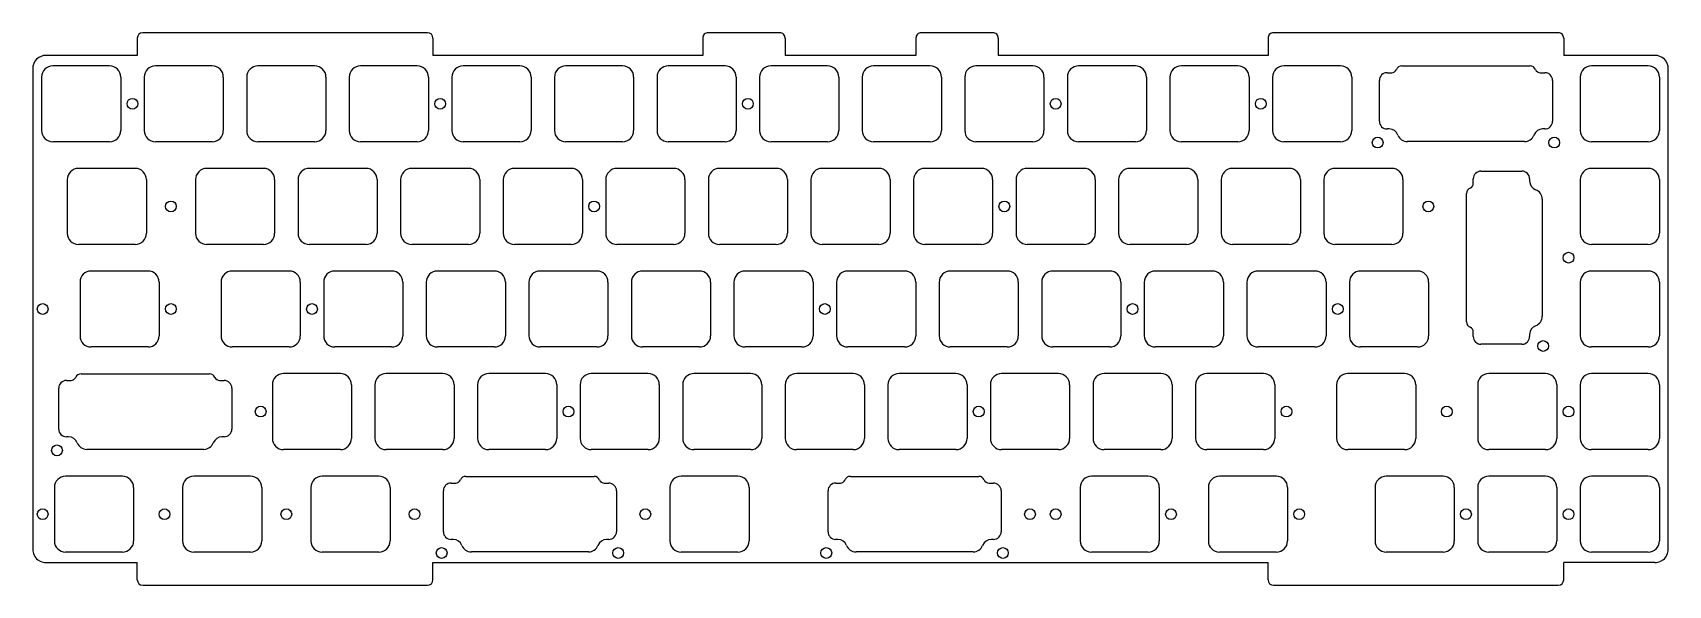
# Model space of a CAD drawing. Header units: millimetres. Extents: x -9 to 295, y -89 to 13.
import ezdxf

# ---------------------------------------------------------------- set-up
doc = ezdxf.new("R2010")
doc.units = ezdxf.units.MM
doc.header["$MEASUREMENT"] = 0
doc.layers.add('BLACK', color=7, linetype='CONTINUOUS')
doc.layers.add('Edge.Cuts', color=53, linetype='CONTINUOUS')

msp = doc.modelspace()

# ---------------------------------------------------------------- linework, layer by layer
at = {"layer": 'BLACK', "linetype": 'Continuous'}
for p, q in [((245.247375, 7.0276), (269.102575, 7.0276)), ((245.247375, 7.027589), (245.247375, 7.0276)), ((241.099485, -3.25044), (241.099485, 4.3503)), ((242.536512, 5.77544), (243.390075, 5.77544)), ((243.390075, 5.775452), (243.390075, 5.77544)), ((270.959775, 5.77544), (271.825375, 5.77544)), ((273.250365, 4.35044), (273.250365, -3.2504)), ((242.928575, -4.67544), (242.524475, -4.67544)), ((271.813458, -4.67544), (271.421325, -4.67544)), ((268.050425, -7.01191), (246.299575, -7.01191)), ((258.54331, -14.790225), (258.54331, -13.924625)), ((259.96831, -12.499635), (267.56915, -12.499635)), ((268.99419, -13.936542), (268.99419, -14.328675)), ((257.29115, -40.502625), (257.29115, -16.647425)), ((271.33066, -17.699575), (271.33066, -39.450425)), ((-0.20625, -33.125), (-0.20625, -43.075001)), ((12.41875, -31.05), (1.868749, -31.05)), ((14.49375, -33.125), (14.49375, -43.075)), ((235.5375, -33.125), (235.5375, -43.075001)), ((248.1625, -31.05), (237.612499, -31.05)), ((250.2375, -33.125), (250.2375, -43.075)), ((257.291161, -40.502625), (257.29115, -40.502625)), ((258.543298, -42.359925), (258.54331, -42.359925)), ((258.54331, -43.213488), (258.54331, -42.359925)), ((12.41875, -45.15), (1.86875, -45.15)), ((248.1625, -45.15), (237.6125, -45.15)), ((267.56919, -44.650515), (259.96845, -44.650515)), ((268.99419, -42.821425), (268.99419, -43.225525)), ((-2.732238, -51.37456), (-1.878675, -51.37456)), ((-1.878675, -51.374548), (-1.878675, -51.37456)), ((-0.021375, -50.1224), (23.833825, -50.1224)), ((-0.021375, -50.122411), (-0.021375, -50.1224)), ((25.691025, -51.37456), (26.556625, -51.37456)), ((-4.169265, -60.40044), (-4.169265, -52.7997)), ((27.981615, -52.79956), (27.981615, -60.4004)), ((-2.340175, -61.82544), (-2.744275, -61.82544)), ((26.544708, -61.82544), (26.152575, -61.82544)), ((22.781675, -64.16191), (1.030825, -64.16191)), ((7.65625, -69.15), (-2.893751, -69.15)), ((31.46875, -69.15), (20.918749, -69.15)), ((55.28125, -69.15), (44.731249, -69.15)), ((71.416125, -69.1724), (95.271325, -69.1724)), ((71.416125, -69.172411), (71.416125, -69.1724)), ((121.95625, -69.15), (111.406249, -69.15)), ((142.853625, -69.1724), (166.708825, -69.1724)), ((142.853625, -69.172411), (142.853625, -69.1724)), ((198.15625, -69.15), (187.606249, -69.15)), ((221.96875, -69.15), (211.418749, -69.15)), ((-4.96875, -71.225), (-4.96875, -81.175001)), ((9.73125, -71.225), (9.73125, -81.175)), ((18.84375, -71.225), (18.84375, -81.175001)), ((33.54375, -71.225), (33.54375, -81.175)), ((42.65625, -71.225), (42.65625, -81.175001)), ((57.35625, -71.225), (57.35625, -81.175)), ((67.268235, -79.45044), (67.268235, -71.8497)), ((68.705262, -70.42456), (69.558825, -70.42456)), ((69.558825, -70.424548), (69.558825, -70.42456)), ((97.128525, -70.42456), (97.994125, -70.42456)), ((99.419115, -71.84956), (99.419115, -79.4504)), ((109.33125, -71.225), (109.33125, -81.175001)), ((124.03125, -71.225), (124.03125, -81.175)), ((138.705735, -79.45044), (138.705735, -71.8497)), ((140.142762, -70.42456), (140.996325, -70.42456)), ((140.996325, -70.424548), (140.996325, -70.42456)), ((168.566025, -70.42456), (169.431625, -70.42456)), ((170.856615, -71.84956), (170.856615, -79.4504)), ((185.53125, -71.225), (185.53125, -81.175001)), ((200.23125, -71.225), (200.23125, -81.175)), ((209.34375, -71.225), (209.34375, -81.175001)), ((224.04375, -71.225), (224.04375, -81.175)), ((69.097325, -80.87544), (68.693225, -80.87544)), ((97.982208, -80.87544), (97.590075, -80.87544)), ((140.534825, -80.87544), (140.130725, -80.87544)), ((169.419708, -80.87544), (169.027575, -80.87544)), ((7.65625, -83.25), (-2.89375, -83.25)), ((31.46875, -83.25), (20.91875, -83.25)), ((55.28125, -83.25), (44.73125, -83.25)), ((94.219175, -83.21191), (72.468325, -83.21191)), ((121.95625, -83.25), (111.40625, -83.25)), ((165.656675, -83.21191), (143.905825, -83.21191)), ((198.15625, -83.25), (187.60625, -83.25)), ((221.96875, -83.25), (211.41875, -83.25))]:
    msp.add_line(p, q, dxfattribs=at)
at = {"layer": 'BLACK'}
for centre in [(240.775, -7.2), (273.575, -7.2), (233.3625, -38.1), (271.51875, -44.975), (-4.49375, -64.35), (176.212474, -76.2), (180.975024, -76.2), (202.405138, -76.2), (66.94375, -83.4), (99.74375, -83.4), (138.38125, -83.4), (171.18125, -83.4)]:
    msp.add_circle(centre, 1, dxfattribs=at)
for centre, radius, start, end in [((243.390124, 6.703829), 0.928376, 269.99697591, 337.97782841), ((245.247274, 5.952649), 1.07494, 89.99461656, 157.97750247), ((269.10254, 5.95261), 1.07499, 22.02370504, 89.99813454), ((270.9598, 6.7039), 0.92846, 202.02452102, 269.99845724), ((242.524567, 4.350408), 1.425082, 89.51974267, 180.00434217), ((271.8254, 4.3505), 1.42494, 359.99758749, 90.00100523), ((242.524486, -3.250439), 1.425001, 180.00004021, 269.99955772), ((242.928551, -6.400348), 1.724908, 20.54547839, 89.9992028), ((246.299462, -5.136915), 1.874995, 200.54692151, 270.00345303), ((268.05034, -5.13683), 1.875082, 270.0025973, 339.45098232), ((271.42133, -6.40038), 1.724936, 90.00016608, 159.45408213), ((271.82524, -3.25036), 1.425125, 269.52631186, 359.99839184), ((257.61485, -14.7902), 0.92846, 292.02452102, 359.99845724), ((259.96825, -13.9246), 1.42494, 89.99758749, 180.00100523), ((267.56911, -13.92476), 1.425125, 359.52631186, 89.99839184), ((270.71913, -14.32867), 1.724936, 180.00016608, 249.45408213), ((258.36614, -16.64746), 1.07499, 112.02370504, 179.99813454), ((269.45558, -17.69966), 1.875082, 0.0025973, 69.45098232), ((1.868754, -33.125004), 2.075004, 90.00013806, 179.99988955), ((12.41875, -33.125), 2.075, 0, 90), ((237.612504, -33.125004), 2.075004, 90.00013806, 179.99988955), ((248.1625, -33.125), 2.075, 0, 90), ((269.455665, -39.450538), 1.874995, 290.54692151, 0.00345303), ((258.366101, -40.502726), 1.07494, 179.99461656, 247.97750247), ((257.614921, -42.359876), 0.928376, 359.99697591, 67.97782841), ((270.719098, -42.821449), 1.724908, 110.54547839, 179.9992028), ((1.868752, -43.074998), 2.075002, 180.00008284, 269.99994478), ((12.41875, -43.075), 2.075, 270, 0), ((237.612502, -43.074998), 2.075002, 180.00008284, 269.99994478), ((248.1625, -43.075), 2.075, 270, 0), ((259.968342, -43.225433), 1.425082, 179.51974267, 270.00434217), ((267.569189, -43.225514), 1.425001, 270.00004021, 359.99955772), ((-2.744183, -52.799592), 1.425082, 89.51974267, 180.00434217), ((-1.878626, -50.446171), 0.928376, 269.99697591, 337.97782841), ((-0.021476, -51.197351), 1.07494, 89.99461656, 157.97750247), ((23.83379, -51.19739), 1.07499, 22.02370504, 89.99813454), ((25.69105, -50.4461), 0.92846, 202.02452102, 269.99845724), ((26.55665, -52.7995), 1.42494, 359.99758749, 90.00100523), ((-2.744264, -60.400439), 1.425001, 180.00004021, 269.99955772), ((26.55649, -60.40036), 1.425125, 269.52631186, 359.99839184), ((-2.340199, -63.550348), 1.724908, 20.54547839, 89.9992028), ((1.030712, -62.286915), 1.874995, 200.54692151, 270.00345303), ((22.78159, -62.28683), 1.875082, 270.0025973, 339.45098232), ((26.15258, -63.55038), 1.724936, 90.00016608, 159.45408213), ((-2.893746, -71.225004), 2.075004, 90.00013806, 179.99988955), ((7.65625, -71.225), 2.075, 0, 90), ((20.918754, -71.225004), 2.075004, 90.00013806, 179.99988955), ((31.46875, -71.225), 2.075, 0, 90), ((44.731254, -71.225004), 2.075004, 90.00013806, 179.99988955), ((55.28125, -71.225), 2.075, 0, 90), ((69.558874, -69.496171), 0.928376, 269.99697591, 337.97782841), ((71.416024, -70.247351), 1.07494, 89.99461656, 157.97750247), ((95.27129, -70.24739), 1.07499, 22.02370504, 89.99813454), ((97.12855, -69.4961), 0.92846, 202.02452102, 269.99845724), ((111.406254, -71.225004), 2.075004, 90.00013806, 179.99988955), ((121.95625, -71.225), 2.075, 0, 90), ((140.996374, -69.496171), 0.928376, 269.99697591, 337.97782841), ((142.853524, -70.247351), 1.07494, 89.99461656, 157.97750247), ((166.70879, -70.24739), 1.07499, 22.02370504, 89.99813454), ((168.56605, -69.4961), 0.92846, 202.02452102, 269.99845724), ((187.606254, -71.225004), 2.075004, 90.00013806, 179.99988955), ((198.15625, -71.225), 2.075, 0, 90), ((211.418754, -71.225004), 2.075004, 90.00013806, 179.99988955), ((221.96875, -71.225), 2.075, 0, 90), ((68.693317, -71.849592), 1.425082, 89.51974267, 180.00434217), ((97.99415, -71.8495), 1.42494, 359.99758749, 90.00100523), ((140.130817, -71.849592), 1.425082, 89.51974267, 180.00434217), ((169.43165, -71.8495), 1.42494, 359.99758749, 90.00100523), ((-2.893748, -81.174998), 2.075002, 180.00008284, 269.99994478), ((7.65625, -81.175), 2.075, 270, 0), ((20.918752, -81.174998), 2.075002, 180.00008284, 269.99994478), ((31.46875, -81.175), 2.075, 270, 0), ((44.731252, -81.174998), 2.075002, 180.00008284, 269.99994478), ((55.28125, -81.175), 2.075, 270, 0), ((68.693236, -79.450439), 1.425001, 180.00004021, 269.99955772), ((69.097301, -82.600348), 1.724908, 20.54547839, 89.9992028), ((72.468212, -81.336915), 1.874995, 200.54692151, 270.00345303), ((94.21909, -81.33683), 1.875082, 270.0025973, 339.45098232), ((97.59008, -82.60038), 1.724936, 90.00016608, 159.45408213), ((97.99399, -79.45036), 1.425125, 269.52631186, 359.99839184), ((111.406252, -81.174998), 2.075002, 180.00008284, 269.99994478), ((121.95625, -81.175), 2.075, 270, 0), ((140.130736, -79.450439), 1.425001, 180.00004021, 269.99955772), ((140.534801, -82.600348), 1.724908, 20.54547839, 89.9992028), ((143.905712, -81.336915), 1.874995, 200.54692151, 270.00345303), ((165.65659, -81.33683), 1.875082, 270.0025973, 339.45098232), ((169.02758, -82.60038), 1.724936, 90.00016608, 159.45408213), ((169.43149, -79.45036), 1.425125, 269.52631186, 359.99839184), ((187.606252, -81.174998), 2.075002, 180.00008284, 269.99994478), ((198.15625, -81.175), 2.075, 270, 0), ((211.418752, -81.174998), 2.075002, 180.00008284, 269.99994478), ((221.96875, -81.175), 2.075, 270, 0)]:
    msp.add_arc(centre, radius, start, end, dxfattribs=at)
at = {"layer": 'Edge.Cuts', "linetype": 'Continuous'}
for p, q in [((10.426773, 12.2), (10.426773, 9)), ((64.326773, 13.2), (11.426773, 13.2)), ((65.326773, 12.2), (65.326773, 9)), ((115.426773, 12.2), (115.426773, 9)), ((129.726773, 13.2), (116.426773, 13.2)), ((130.726773, 12.2), (130.726773, 9)), ((155.026773, 12.2), (155.026773, 9)), ((169.326773, 13.2), (156.026773, 13.2)), ((170.326773, 12.2), (170.326773, 9)), ((220.426773, 12.2), (220.426773, 9)), ((274.326773, 13.2), (221.426773, 13.2)), ((275.326773, 12.2), (275.326773, 9)), ((-8.998227, 6.5), (-8.998227, -82.7)), ((10.426773, 9), (-6.498227, 9)), ((5.276136, 7.049999), (-5.27386, 7.049999)), ((24.326136, 7.049999), (13.776136, 7.049999)), ((43.376136, 7.049999), (32.826136, 7.049999)), ((62.426136, 7.049999), (51.876136, 7.049999)), ((115.426773, 9), (65.326773, 9)), ((81.476136, 7.049999), (70.926136, 7.049999)), ((100.526136, 7.049999), (89.976136, 7.049999)), ((119.576136, 7.049999), (109.026136, 7.049999)), ((138.626136, 7.049999), (128.076136, 7.049999)), ((155.026773, 9), (130.726773, 9)), ((157.676136, 7.049999), (147.126136, 7.049999)), ((176.726136, 7.049999), (166.176136, 7.049999)), ((220.426773, 9), (170.326773, 9)), ((195.776136, 7.049999), (185.226136, 7.049999)), ((214.826136, 7.049999), (204.276136, 7.049999)), ((233.876136, 7.049999), (223.326136, 7.049999)), ((292.251773, 9), (275.326773, 9)), ((291.026136, 7.049999), (280.476136, 7.049999)), ((294.751773, -82.7), (294.751773, 6.5)), ((-7.348864, 4.974994), (-7.348864, -4.974999)), ((7.351136, 4.974999), (7.351136, -4.975001)), ((11.701136, 4.974999), (11.701136, -4.975001)), ((26.401136, 4.974999), (26.401136, -4.975001)), ((30.751136, 4.974999), (30.751136, -4.975001)), ((45.451136, 4.974999), (45.451136, -4.975001)), ((49.801136, 4.974999), (49.801136, -4.975001)), ((64.501136, 4.974999), (64.501136, -4.975001)), ((68.851136, 4.974999), (68.851136, -4.975001)), ((83.551136, 4.974999), (83.551136, -4.975001)), ((87.901136, 4.974999), (87.901136, -4.975001)), ((102.601136, 4.974999), (102.601136, -4.975001)), ((106.951136, 4.974999), (106.951136, -4.975001)), ((121.651136, 4.974999), (121.651136, -4.975001)), ((126.001136, 4.974999), (126.001136, -4.975001)), ((140.701136, 4.974999), (140.701136, -4.975001)), ((145.051136, 4.974999), (145.051136, -4.975001)), ((159.751136, 4.974999), (159.751136, -4.975001)), ((164.101136, 4.974999), (164.101136, -4.975001)), ((178.801136, 4.974999), (178.801136, -4.975001)), ((183.151136, 4.974999), (183.151136, -4.975001)), ((197.851136, 4.974999), (197.851136, -4.975001)), ((202.201136, 4.974999), (202.201136, -4.975001)), ((216.901136, 4.974999), (216.901136, -4.975001)), ((221.251136, 4.974999), (221.251136, -4.975001)), ((235.951136, 4.974999), (235.951136, -4.975001)), ((278.401136, 4.974999), (278.401136, -4.975001)), ((293.101136, 4.974999), (293.101136, -4.975001)), ((5.276136, -7.050001), (-5.273862, -7.050001)), ((24.326136, -7.050001), (13.776136, -7.050001)), ((43.376136, -7.050001), (32.826136, -7.050001)), ((62.426136, -7.050001), (51.876136, -7.050001)), ((81.476136, -7.050001), (70.926136, -7.050001)), ((100.526136, -7.050001), (89.976136, -7.050001)), ((119.576136, -7.050001), (109.026136, -7.050001)), ((138.626136, -7.050001), (128.076136, -7.050001)), ((157.676136, -7.050001), (147.126136, -7.050001)), ((176.726136, -7.050001), (166.176136, -7.050001)), ((195.776136, -7.050001), (185.226136, -7.050001)), ((214.826136, -7.050001), (204.276136, -7.050001)), ((233.876136, -7.050001), (223.326136, -7.050001)), ((291.026136, -7.050001), (280.476136, -7.050001)), ((10.038636, -12.000001), (-0.51136, -12.000001)), ((33.851136, -12.000001), (23.301136, -12.000001)), ((52.901136, -12.000001), (42.351136, -12.000001)), ((71.951136, -12.000001), (61.401136, -12.000001)), ((91.001136, -12.000001), (80.451136, -12.000001)), ((110.051136, -12.000001), (99.501136, -12.000001)), ((129.101136, -12.000001), (118.551136, -12.000001)), ((148.151136, -12.000001), (137.601136, -12.000001)), ((167.201136, -12.000001), (156.651136, -12.000001)), ((186.251136, -12.000001), (175.701136, -12.000001)), ((205.301136, -12.000001), (194.751136, -12.000001)), ((224.351136, -12.000001), (213.801136, -12.000001)), ((243.401136, -12.000001), (232.851136, -12.000001)), ((291.026136, -12.000001), (280.476136, -12.000001)), ((-2.586364, -14.075005), (-2.586364, -24.024999)), ((12.113636, -14.075001), (12.113636, -24.025001)), ((21.226136, -14.075001), (21.226136, -24.025001)), ((35.926136, -14.075001), (35.926136, -24.025001)), ((40.276136, -14.075001), (40.276136, -24.025001)), ((54.976136, -14.075001), (54.976136, -24.025001)), ((59.326136, -14.075001), (59.326136, -24.025001)), ((74.026136, -14.075001), (74.026136, -24.025001)), ((78.376136, -14.075001), (78.376136, -24.025001)), ((93.076136, -14.075001), (93.076136, -24.025001)), ((97.426136, -14.075001), (97.426136, -24.025001)), ((112.126136, -14.075001), (112.126136, -24.025001)), ((116.476136, -14.075001), (116.476136, -24.025001)), ((131.176136, -14.075001), (131.176136, -24.025001)), ((135.526136, -14.075001), (135.526136, -24.025001)), ((150.226136, -14.075001), (150.226136, -24.025001)), ((154.576136, -14.075001), (154.576136, -24.025001)), ((169.276136, -14.075001), (169.276136, -24.025001)), ((173.626136, -14.075001), (173.626136, -24.025001)), ((188.326136, -14.075001), (188.326136, -24.025001)), ((192.676136, -14.075001), (192.676136, -24.025001)), ((207.376136, -14.075001), (207.376136, -24.025001)), ((211.726136, -14.075001), (211.726136, -24.025001)), ((226.426136, -14.075001), (226.426136, -24.025001)), ((230.776136, -14.075001), (230.776136, -24.025001)), ((245.476136, -14.075001), (245.476136, -24.025001)), ((278.401136, -14.075001), (278.401136, -24.025001)), ((293.101136, -14.075001), (293.101136, -24.025001)), ((10.038636, -26.100001), (-0.511361, -26.100001)), ((33.851136, -26.100001), (23.301136, -26.100001)), ((52.901136, -26.100001), (42.351136, -26.100001)), ((71.951136, -26.100001), (61.401136, -26.100001)), ((91.001136, -26.100001), (80.451136, -26.100001)), ((110.051136, -26.100001), (99.501136, -26.100001)), ((129.101136, -26.100001), (118.551136, -26.100001)), ((148.151136, -26.100001), (137.601136, -26.100001)), ((167.201136, -26.100001), (156.651136, -26.100001)), ((186.251136, -26.100001), (175.701136, -26.100001)), ((205.301136, -26.100001), (194.751136, -26.100001)), ((224.351136, -26.100001), (213.801136, -26.100001)), ((243.401136, -26.100001), (232.851136, -26.100001)), ((291.026136, -26.100001), (280.476136, -26.100001)), ((25.988636, -33.125001), (25.988636, -43.075001)), ((38.613636, -31.050001), (28.063636, -31.050001)), ((40.688636, -33.125001), (40.688636, -43.075001)), ((45.038636, -33.125001), (45.038636, -43.075001)), ((57.663636, -31.050001), (47.113636, -31.050001)), ((59.738636, -33.125001), (59.738636, -43.075001)), ((64.088636, -33.125001), (64.088636, -43.075001)), ((76.713636, -31.050001), (66.163636, -31.050001)), ((78.788636, -33.125001), (78.788636, -43.075001)), ((83.138636, -33.125001), (83.138636, -43.075001)), ((95.763636, -31.050001), (85.213636, -31.050001)), ((97.838636, -33.125001), (97.838636, -43.075001)), ((102.188636, -33.125001), (102.188636, -43.075001)), ((114.813636, -31.050001), (104.263636, -31.050001)), ((116.888636, -33.125001), (116.888636, -43.075001)), ((121.238636, -33.125001), (121.238636, -43.075001)), ((133.863636, -31.050001), (123.313636, -31.050001)), ((135.938636, -33.125001), (135.938636, -43.075001)), ((140.288636, -33.125001), (140.288636, -43.075001)), ((152.913636, -31.050001), (142.363636, -31.050001)), ((154.988636, -33.125001), (154.988636, -43.075001)), ((159.338636, -33.125001), (159.338636, -43.075001)), ((171.963636, -31.050001), (161.413636, -31.050001)), ((174.038636, -33.125001), (174.038636, -43.075001)), ((178.388636, -33.125001), (178.388636, -43.075001)), ((191.013636, -31.050001), (180.463636, -31.050001)), ((193.088636, -33.125001), (193.088636, -43.075001)), ((197.438636, -33.125001), (197.438636, -43.075001)), ((210.063636, -31.050001), (199.513636, -31.050001)), ((212.138636, -33.125001), (212.138636, -43.075001)), ((216.488636, -33.125001), (216.488636, -43.075001)), ((229.113636, -31.050001), (218.563636, -31.050001)), ((231.188636, -33.125001), (231.188636, -43.075001)), ((278.401136, -33.125001), (278.401136, -43.075001)), ((291.026136, -31.050001), (280.476136, -31.050001)), ((293.101136, -33.125001), (293.101136, -43.075001)), ((38.613636, -45.150001), (28.063636, -45.150001)), ((57.663636, -45.150001), (47.113636, -45.150001)), ((76.713636, -45.150001), (66.163636, -45.150001)), ((95.763636, -45.150001), (85.213636, -45.150001)), ((114.813636, -45.150001), (104.263636, -45.150001)), ((133.863636, -45.150001), (123.313636, -45.150001)), ((152.913636, -45.150001), (142.363636, -45.150001)), ((171.963636, -45.150001), (161.413636, -45.150001)), ((191.013636, -45.150001), (180.463636, -45.150001)), ((210.063636, -45.150001), (199.513636, -45.150001)), ((229.113636, -45.150001), (218.563636, -45.150001)), ((291.026136, -45.150001), (280.476136, -45.150001)), ((48.138636, -50.100001), (37.588636, -50.100001)), ((67.188636, -50.100001), (56.638636, -50.100001)), ((86.238636, -50.100001), (75.688636, -50.100001)), ((105.288636, -50.100001), (94.738636, -50.100001)), ((124.338636, -50.100001), (113.788636, -50.100001)), ((143.388636, -50.100001), (132.838636, -50.100001)), ((162.438636, -50.1), (151.888636, -50.100001)), ((181.488636, -50.1), (170.938636, -50.100001)), ((200.538636, -50.1), (189.988636, -50.100001)), ((219.588636, -50.100001), (209.038636, -50.100001)), ((245.782436, -50.1), (235.232385, -50.100051)), ((271.976136, -50.100001), (261.426136, -50.100001)), ((291.026136, -50.100001), (280.476136, -50.100001)), ((35.513636, -52.175001), (35.513636, -62.125001)), ((50.213636, -52.175001), (50.213636, -62.125001)), ((54.563636, -52.175001), (54.563636, -62.125001)), ((69.263636, -52.175001), (69.263636, -62.125001)), ((73.613636, -52.175001), (73.613636, -62.125001)), ((88.313636, -52.175001), (88.313636, -62.125001)), ((92.663636, -52.175001), (92.663636, -62.125001)), ((107.363636, -52.175001), (107.363636, -62.125001)), ((111.713636, -52.175001), (111.713636, -62.125001)), ((126.413636, -52.175001), (126.413636, -62.125001)), ((130.763636, -52.175001), (130.763636, -62.125001)), ((145.463636, -52.175001), (145.463636, -62.125001)), ((149.813636, -52.175001), (149.813636, -62.125001)), ((164.513637, -52.175001), (164.513636, -62.125001)), ((168.863636, -52.175001), (168.863636, -62.125001)), ((183.563637, -52.175001), (183.563636, -62.125001)), ((187.913636, -52.175001), (187.913636, -62.125001)), ((202.613637, -52.175001), (202.613636, -62.125001)), ((206.963636, -52.175001), (206.963636, -62.125001)), ((221.663636, -52.175001), (221.663636, -62.125001)), ((233.157386, -52.175001), (233.157384, -62.110787)), ((247.857337, -52.175), (247.857386, -62.125001)), ((259.351136, -52.175001), (259.351136, -62.125001)), ((274.051136, -52.175001), (274.051136, -62.125001)), ((278.401136, -52.175001), (278.401136, -62.125001)), ((293.101136, -52.175001), (293.101136, -62.125001)), ((48.138636, -64.200001), (37.588636, -64.200001)), ((67.188636, -64.200001), (56.638636, -64.200001)), ((86.238636, -64.200001), (75.688636, -64.200001)), ((105.288636, -64.200001), (94.738636, -64.200001)), ((124.338636, -64.200001), (113.788636, -64.200001)), ((143.388636, -64.200001), (132.838636, -64.200001)), ((162.438636, -64.2), (151.888636, -64.2)), ((181.488636, -64.2), (170.938636, -64.2)), ((200.538636, -64.2), (189.988636, -64.2)), ((219.588636, -64.200001), (209.038636, -64.200001)), ((245.767932, -64.200002), (235.232436, -64.2)), ((271.976136, -64.200001), (261.426136, -64.200001)), ((291.026136, -64.200001), (280.476136, -64.200001)), ((252.926136, -69.15), (242.376136, -69.150001)), ((271.976136, -69.150001), (261.426136, -69.150001)), ((291.026136, -69.15), (280.476136, -69.150001)), ((240.301136, -71.225001), (240.301136, -81.175001)), ((255.001137, -71.225001), (255.001136, -81.175001)), ((259.351136, -71.225001), (259.351136, -81.175001)), ((274.051136, -71.225001), (274.051136, -81.175001)), ((278.401136, -71.225001), (278.401136, -81.175001)), ((293.101137, -71.225001), (293.101136, -81.175001)), ((-8.056953, -84.654579), (-7.582938, -84.952422)), ((252.926136, -83.25), (242.376136, -83.25)), ((271.976136, -83.250001), (261.426136, -83.250001)), ((291.026136, -83.25), (280.476136, -83.25)), ((293.810499, -84.654579), (293.336484, -84.952422)), ((-6.498227, -85.2), (10.426773, -85.2)), ((10.426773, -88.4), (10.426773, -85.2)), ((65.326773, -85.2), (220.426773, -85.2)), ((65.326773, -88.4), (65.326773, -85.2)), ((220.426773, -88.4), (220.426773, -85.2)), ((292.251773, -85.2), (275.326773, -85.2)), ((275.326773, -88.4), (275.326773, -85.2)), ((11.426773, -89.4), (64.326773, -89.4)), ((221.426773, -89.4), (274.326773, -89.4))]:
    msp.add_line(p, q, dxfattribs=at)
at = {"layer": 'Edge.Cuts'}
for centre in [(9.525, 0), (66.676136, 0), (123.826136, 0), (180.976136, 0), (219.071536, 0), (16.6699, -19.05), (95.251136, -19.05), (171.451135, -19.05), (250.191136, -19.050016), (276.226136, -28.575), (-7.142614, -38.1), (16.669536, -38.0992), (42.863636, -38.1), (138.1136, -38.1), (195.2636, -38.1), (33.338636, -57.15), (90.488636, -57.15), (166.6886, -57.15), (223.8386, -57.15), (253.604474, -57.150048), (276.226368, -57.150048), (-7.14265, -76.2), (15.479225, -76.2), (38.101136, -76.2), (61.913636, -76.2), (104.775, -76.2), (226.21875, -76.2), (257.175, -76.2), (276.226368, -76.2)]:
    msp.add_circle(centre, 1, dxfattribs=at)
for centre, radius, start, end in [((11.426773, 12.2), 1, 90, 180), ((64.326773, 12.2), 1, 0, 90), ((116.426673, 12.2001), 0.9999, 89.99426985, 180.00573015), ((129.726873, 12.2001), 0.9999, 359.99426985, 90.00573015), ((156.026673, 12.2001), 0.9999, 89.99426985, 180.00573015), ((169.326873, 12.2001), 0.9999, 359.99426985, 90.00573015), ((221.426673, 12.2001), 0.9999, 89.99426985, 180.00573015), ((274.326873, 12.2001), 0.9999, 359.99426985, 90.00573015), ((-6.498231, 6.500004), 2.499996, 89.99990833, 180.00009167), ((-5.27386, 4.974995), 2.075004, 90, 180.00002761), ((5.27614, 4.975), 2.074999, 359.99997239, 90.00011045), ((13.77613, 4.975), 2.074994, 89.99983433, 180.00002761), ((24.3261, 4.975), 2.074999, 359.99997239, 89.99900595), ((32.8261, 4.975), 2.074964, 89.99900595, 180.00002761), ((43.3761, 4.975), 2.074999, 359.99997239, 89.99900595), ((51.8761, 4.975), 2.074964, 89.99900595, 180.00002761), ((62.4261, 4.975), 2.074999, 359.99997239, 89.99900595), ((70.9261, 4.975), 2.074964, 89.99900595, 180.00002761), ((81.4761, 4.975), 2.074999, 359.99997239, 89.99900595), ((89.9761, 4.975), 2.074964, 89.99900595, 180.00002761), ((100.5261, 4.975), 2.074999, 359.99997239, 89.99900595), ((109.0261, 4.975), 2.074964, 89.99900595, 180.00002761), ((119.5761, 4.975), 2.074999, 359.99997239, 89.99900595), ((128.0761, 4.975), 2.074964, 89.99900595, 180.00002761), ((138.6261, 4.975), 2.074999, 359.99997239, 89.99900595), ((147.1261, 4.975), 2.074964, 89.99900595, 180.00002761), ((157.6761, 4.975), 2.074999, 359.99997239, 89.99900595), ((166.1761, 4.975), 2.074964, 89.99900595, 180.00002761), ((176.7261, 4.975), 2.074999, 359.99997239, 89.99900595), ((185.2261, 4.975), 2.074964, 89.99900595, 180.00002761), ((195.7761, 4.975), 2.074999, 359.99997239, 89.99900595), ((204.2761, 4.975), 2.074964, 89.99900595, 180.00002761), ((214.8261, 4.975), 2.074999, 359.99997239, 89.99900595), ((223.3261, 4.975), 2.074964, 89.99900595, 180.00002761), ((233.8761, 4.975), 2.074999, 359.99997239, 89.99900595), ((280.4761, 4.975), 2.074964, 89.99900595, 180.00002761), ((291.0261, 4.975), 2.074999, 359.99997239, 89.99900595), ((292.251873, 6.5001), 2.4999, 359.99770808, 90.00229192), ((-5.273862, -4.974999), 2.075002, 180, 270), ((5.27614, -4.975), 2.074996, 269.99988955, 359.99997239), ((13.77613, -4.975), 2.075001, 180.00002761, 270.00016567), ((24.3261, -4.975), 2.075036, 270.00099405, 359.99997239), ((32.8261, -4.975), 2.075001, 180.00002761, 270.00099405), ((43.3761, -4.975), 2.075036, 270.00099405, 359.99997239), ((51.8761, -4.975), 2.075001, 180.00002761, 270.00099405), ((62.4261, -4.975), 2.075036, 270.00099405, 359.99997239), ((70.9261, -4.975), 2.075001, 180.00002761, 270.00099405), ((81.4761, -4.975), 2.075036, 270.00099405, 359.99997239), ((89.9761, -4.975), 2.075001, 180.00002761, 270.00099405), ((100.5261, -4.975), 2.075036, 270.00099405, 359.99997239), ((109.0261, -4.975), 2.075001, 180.00002761, 270.00099405), ((119.5761, -4.975), 2.075036, 270.00099405, 359.99997239), ((128.0761, -4.975), 2.075001, 180.00002761, 270.00099405), ((138.6261, -4.975), 2.075036, 270.00099405, 359.99997239), ((147.1261, -4.975), 2.075001, 180.00002761, 270.00099405), ((157.6761, -4.975), 2.075036, 270.00099405, 359.99997239), ((166.1761, -4.975), 2.075001, 180.00002761, 270.00099405), ((176.7261, -4.975), 2.075036, 270.00099405, 359.99997239), ((185.2261, -4.975), 2.075001, 180.00002761, 270.00099405), ((195.7761, -4.975), 2.075036, 270.00099405, 359.99997239), ((204.2761, -4.975), 2.075001, 180.00002761, 270.00099405), ((214.8261, -4.975), 2.075036, 270.00099405, 359.99997239), ((223.3261, -4.975), 2.075001, 180.00002761, 270.00099405), ((233.8761, -4.975), 2.075036, 270.00099405, 359.99997239), ((280.4761, -4.975), 2.075001, 180.00002761, 270.00099405), ((291.0261, -4.975), 2.075036, 270.00099405, 359.99997239), ((-0.511359, -14.075006), 2.075005, 90.00002761, 179.99997239), ((10.03864, -14.075), 2.074999, 359.99997239, 90.00011045), ((23.3011, -14.075), 2.074964, 89.99900595, 180.00002761), ((33.8511, -14.075), 2.074999, 359.99997239, 89.99900595), ((42.3511, -14.075), 2.074964, 89.99900595, 180.00002761), ((52.9011, -14.075), 2.074999, 359.99997239, 89.99900595), ((61.4011, -14.075), 2.074964, 89.99900595, 180.00002761), ((71.9511, -14.075), 2.074999, 359.99997239, 89.99900595), ((80.4511, -14.075), 2.074964, 89.99900595, 180.00002761), ((91.0011, -14.075), 2.074999, 359.99997239, 89.99900595), ((99.5011, -14.075), 2.074964, 89.99900595, 180.00002761), ((110.0511, -14.075), 2.074999, 359.99997239, 89.99900595), ((118.5511, -14.075), 2.074964, 89.99900595, 180.00002761), ((129.1011, -14.075), 2.074999, 359.99997239, 89.99900595), ((137.6011, -14.075), 2.074964, 89.99900595, 180.00002761), ((148.1511, -14.075), 2.074999, 359.99997239, 89.99900595), ((156.6511, -14.075), 2.074964, 89.99900595, 180.00002761), ((167.2011, -14.075), 2.074999, 359.99997239, 89.99900595), ((175.7011, -14.075), 2.074964, 89.99900595, 180.00002761), ((186.2511, -14.075), 2.074999, 359.99997239, 89.99900595), ((194.7511, -14.075), 2.074964, 89.99900595, 180.00002761), ((205.3011, -14.075), 2.074999, 359.99997239, 89.99900595), ((213.8011, -14.075), 2.074964, 89.99900595, 180.00002761), ((224.3511, -14.075), 2.074999, 359.99997239, 89.99900595), ((232.8511, -14.075), 2.074964, 89.99900595, 180.00002761), ((243.4011, -14.075), 2.074999, 359.99997239, 89.99900595), ((280.4761, -14.075), 2.074964, 89.99900595, 180.00002761), ((291.0261, -14.075), 2.074999, 359.99997239, 89.99900595), ((-0.511362, -24.024999), 2.075002, 180, 270.00002761), ((10.03864, -24.025), 2.074996, 269.99988955, 359.99997239), ((23.3011, -24.025), 2.075001, 180.00002761, 270.00099405), ((33.8511, -24.025), 2.075036, 270.00099405, 359.99997239), ((42.3511, -24.025), 2.075001, 180.00002761, 270.00099405), ((52.9011, -24.025), 2.075036, 270.00099405, 359.99997239), ((61.4011, -24.025), 2.075001, 180.00002761, 270.00099405), ((71.9511, -24.025), 2.075036, 270.00099405, 359.99997239), ((80.4511, -24.025), 2.075001, 180.00002761, 270.00099405), ((91.0011, -24.025), 2.075036, 270.00099405, 359.99997239), ((99.5011, -24.025), 2.075001, 180.00002761, 270.00099405), ((110.0511, -24.025), 2.075036, 270.00099405, 359.99997239), ((118.5511, -24.025), 2.075001, 180.00002761, 270.00099405), ((129.1011, -24.025), 2.075036, 270.00099405, 359.99997239), ((137.6011, -24.025), 2.075001, 180.00002761, 270.00099405), ((148.1511, -24.025), 2.075036, 270.00099405, 359.99997239), ((156.6511, -24.025), 2.075001, 180.00002761, 270.00099405), ((167.2011, -24.025), 2.075036, 270.00099405, 359.99997239), ((175.7011, -24.025), 2.075001, 180.00002761, 270.00099405), ((186.2511, -24.025), 2.075036, 270.00099405, 359.99997239), ((194.7511, -24.025), 2.075001, 180.00002761, 270.00099405), ((205.3011, -24.025), 2.075036, 270.00099405, 359.99997239), ((213.8011, -24.025), 2.075001, 180.00002761, 270.00099405), ((224.3511, -24.025), 2.075036, 270.00099405, 359.99997239), ((232.8511, -24.025), 2.075001, 180.00002761, 270.00099405), ((243.4011, -24.025), 2.075036, 270.00099405, 359.99997239), ((280.4761, -24.025), 2.075001, 180.00002761, 270.00099405), ((291.0261, -24.025), 2.075036, 270.00099405, 359.99997239), ((28.0636, -33.125), 2.074964, 89.99900595, 180.00002761), ((38.6136, -33.125), 2.074999, 359.99997239, 89.99900595), ((47.1136, -33.125), 2.074964, 89.99900595, 180.00002761), ((57.6636, -33.125), 2.074999, 359.99997239, 89.99900595), ((66.1636, -33.125), 2.074964, 89.99900595, 180.00002761), ((76.7136, -33.125), 2.074999, 359.99997239, 89.99900595), ((85.2136, -33.125), 2.074964, 89.99900595, 180.00002761), ((95.7636, -33.125), 2.074999, 359.99997239, 89.99900595), ((104.2636, -33.125), 2.074964, 89.99900595, 180.00002761), ((114.8136, -33.125), 2.074999, 359.99997239, 89.99900595), ((123.3136, -33.125), 2.074964, 89.99900595, 180.00002761), ((133.8636, -33.125), 2.074999, 359.99997239, 89.99900595), ((142.3636, -33.125), 2.074964, 89.99900595, 180.00002761), ((152.9136, -33.125), 2.074999, 359.99997239, 89.99900595), ((161.4136, -33.125), 2.074964, 89.99900595, 180.00002761), ((171.9636, -33.125), 2.074999, 359.99997239, 89.99900595), ((180.4636, -33.125), 2.074964, 89.99900595, 180.00002761), ((191.0136, -33.125), 2.074999, 359.99997239, 89.99900595), ((199.5136, -33.125), 2.074964, 89.99900595, 180.00002761), ((210.0636, -33.125), 2.074999, 359.99997239, 89.99900595), ((218.5636, -33.125), 2.074964, 89.99900595, 180.00002761), ((229.1136, -33.125), 2.074999, 359.99997239, 89.99900595), ((280.4761, -33.125), 2.074964, 89.99900595, 180.00002761), ((291.0261, -33.125), 2.074999, 359.99997239, 89.99900595), ((28.0636, -43.075), 2.075001, 180.00002761, 270.00099405), ((38.6136, -43.075), 2.075036, 270.00099405, 359.99997239), ((47.1136, -43.075), 2.075001, 180.00002761, 270.00099405), ((57.6636, -43.075), 2.075036, 270.00099405, 359.99997239), ((66.1636, -43.075), 2.075001, 180.00002761, 270.00099405), ((76.7136, -43.075), 2.075036, 270.00099405, 359.99997239), ((85.2136, -43.075), 2.075001, 180.00002761, 270.00099405), ((95.7636, -43.075), 2.075036, 270.00099405, 359.99997239), ((104.2636, -43.075), 2.075001, 180.00002761, 270.00099405), ((114.8136, -43.075), 2.075036, 270.00099405, 359.99997239), ((123.3136, -43.075), 2.075001, 180.00002761, 270.00099405), ((133.8636, -43.075), 2.075036, 270.00099405, 359.99997239), ((142.3636, -43.075), 2.075001, 180.00002761, 270.00099405), ((152.9136, -43.075), 2.075036, 270.00099405, 359.99997239), ((161.4136, -43.075), 2.075001, 180.00002761, 270.00099405), ((171.9636, -43.075), 2.075036, 270.00099405, 359.99997239), ((180.4636, -43.075), 2.075001, 180.00002761, 270.00099405), ((191.0136, -43.075), 2.075036, 270.00099405, 359.99997239), ((199.5136, -43.075), 2.075001, 180.00002761, 270.00099405), ((210.0636, -43.075), 2.075036, 270.00099405, 359.99997239), ((218.5636, -43.075), 2.075001, 180.00002761, 270.00099405), ((229.1136, -43.075), 2.075036, 270.00099405, 359.99997239), ((280.4761, -43.075), 2.075001, 180.00002761, 270.00099405), ((291.0261, -43.075), 2.075036, 270.00099405, 359.99997239), ((37.5886, -52.175), 2.074964, 89.99900595, 180.00002761), ((48.1386, -52.175), 2.074999, 359.99997239, 89.99900595), ((56.6386, -52.175), 2.074964, 89.99900595, 180.00002761), ((67.1886, -52.175), 2.074999, 359.99997239, 89.99900595), ((75.6886, -52.175), 2.074964, 89.99900595, 180.00002761), ((86.2386, -52.175), 2.074999, 359.99997239, 89.99900595), ((94.7386, -52.175), 2.074964, 89.99900595, 180.00002761), ((105.2886, -52.175), 2.074999, 359.99997239, 89.99900595), ((113.7886, -52.175), 2.074964, 89.99900595, 180.00002761), ((124.3386, -52.175), 2.074999, 359.99997239, 89.99900595), ((132.8386, -52.175), 2.074964, 89.99900595, 180.00002761), ((143.3886, -52.175), 2.074999, 359.99997239, 89.99900595), ((151.8886, -52.175), 2.074964, 89.99900595, 180.00002761), ((162.4386, -52.175), 2.075, 359.99997239, 89.99900595), ((170.9386, -52.175), 2.074964, 89.99900595, 180.00002761), ((181.4886, -52.175), 2.075, 359.99997239, 89.99900595), ((189.9886, -52.175), 2.074964, 89.99900595, 180.00002761), ((200.5386, -52.175), 2.075, 359.99997239, 89.99900595), ((209.0386, -52.175), 2.074964, 89.99900595, 180.00002761), ((219.5886, -52.175), 2.074999, 359.99997239, 89.99900595), ((235.2323, -52.175), 2.074914, 89.99765289, 180.00002761), ((245.7824, -52.1749), 2.0749, 359.99723867, 89.9990059), ((261.4261, -52.175), 2.074964, 89.99900595, 180.00002761), ((271.9761, -52.175), 2.074999, 359.99997239, 89.99900595), ((280.4761, -52.175), 2.074964, 89.99900595, 180.00002761), ((291.0261, -52.175), 2.074999, 359.99997239, 89.99900595), ((37.5886, -62.125), 2.075001, 180.00002761, 270.00099405), ((48.1386, -62.125), 2.075036, 270.00099405, 359.99997239), ((56.6386, -62.125), 2.075001, 180.00002761, 270.00099405), ((67.1886, -62.125), 2.075036, 270.00099405, 359.99997239), ((75.6886, -62.125), 2.075001, 180.00002761, 270.00099405), ((86.2386, -62.125), 2.075036, 270.00099405, 359.99997239), ((94.7386, -62.125), 2.075001, 180.00002761, 270.00099405), ((105.2886, -62.125), 2.075036, 270.00099405, 359.99997239), ((113.7886, -62.125), 2.075001, 180.00002761, 270.00099405), ((124.3386, -62.125), 2.075036, 270.00099405, 359.99997239), ((132.8386, -62.125), 2.075001, 180.00002761, 270.00099405), ((143.3886, -62.125), 2.075036, 270.00099405, 359.99997239), ((151.8886, -62.125), 2.075, 180.00002761, 270.00099405), ((162.4386, -62.125), 2.075036, 270.00099405, 359.99997239), ((170.9386, -62.125), 2.075, 180.00002761, 270.00099405), ((181.4886, -62.125), 2.075036, 270.00099405, 359.99997239), ((189.9886, -62.125), 2.075, 180.00002761, 270.00099405), ((200.5386, -62.125), 2.075036, 270.00099405, 359.99997239), ((209.0386, -62.125), 2.075001, 180.00002761, 270.00099405), ((219.5886, -62.125), 2.075036, 270.00099405, 359.99997239), ((235.2325, -62.1248), 2.0752, 179.61309462, 269.99823298), ((245.7822, -62.1249), 2.075186, 269.60605151, 359.9972114), ((261.4261, -62.125), 2.075001, 180.00002761, 270.00099405), ((271.9761, -62.125), 2.075036, 270.00099405, 359.99997239), ((280.4761, -62.125), 2.075001, 180.00002761, 270.00099405), ((291.0261, -62.125), 2.075036, 270.00099405, 359.99997239), ((242.3761, -71.225), 2.074964, 89.99900595, 180.00002761), ((252.9261, -71.225), 2.075, 359.99997239, 89.99900595), ((261.4261, -71.225), 2.074964, 89.99900595, 180.00002761), ((271.9761, -71.225), 2.074999, 359.99997239, 89.99900595), ((280.4761, -71.225), 2.074964, 89.99900595, 180.00002761), ((291.0261, -71.225), 2.075, 359.99997239, 89.99900595), ((242.3761, -81.175), 2.075, 180.00002761, 270.00099405), ((252.9261, -81.175), 2.075036, 270.00099405, 359.99997239), ((261.4261, -81.175), 2.075001, 180.00002761, 270.00099405), ((271.9761, -81.175), 2.075036, 270.00099405, 359.99997239), ((280.4761, -81.175), 2.075, 180.00002761, 270.00099405), ((291.0261, -81.175), 2.075036, 270.00099405, 359.99997239), ((-6.498227, -82.700001), 2.5, 179.99997708, 231.42853454), ((-6.498229, -82.700003), 2.499997, 244.28568995, 270.00004584), ((292.251773, -82.7), 2.500001, 270, 295.71432152), ((292.251773, -82.7), 2.5, 308.57145117, 0), ((11.426773, -88.4), 1, 180, 270), ((64.326773, -88.4), 1, 270, 0), ((221.426873, -88.3999), 1.0001, 180.00572901, 269.99427099), ((274.326673, -88.3999), 1.0001, 270.00572901, 359.99427099)]:
    msp.add_arc(centre, radius, start, end, dxfattribs=at)

doc.saveas('drawing.dxf')
